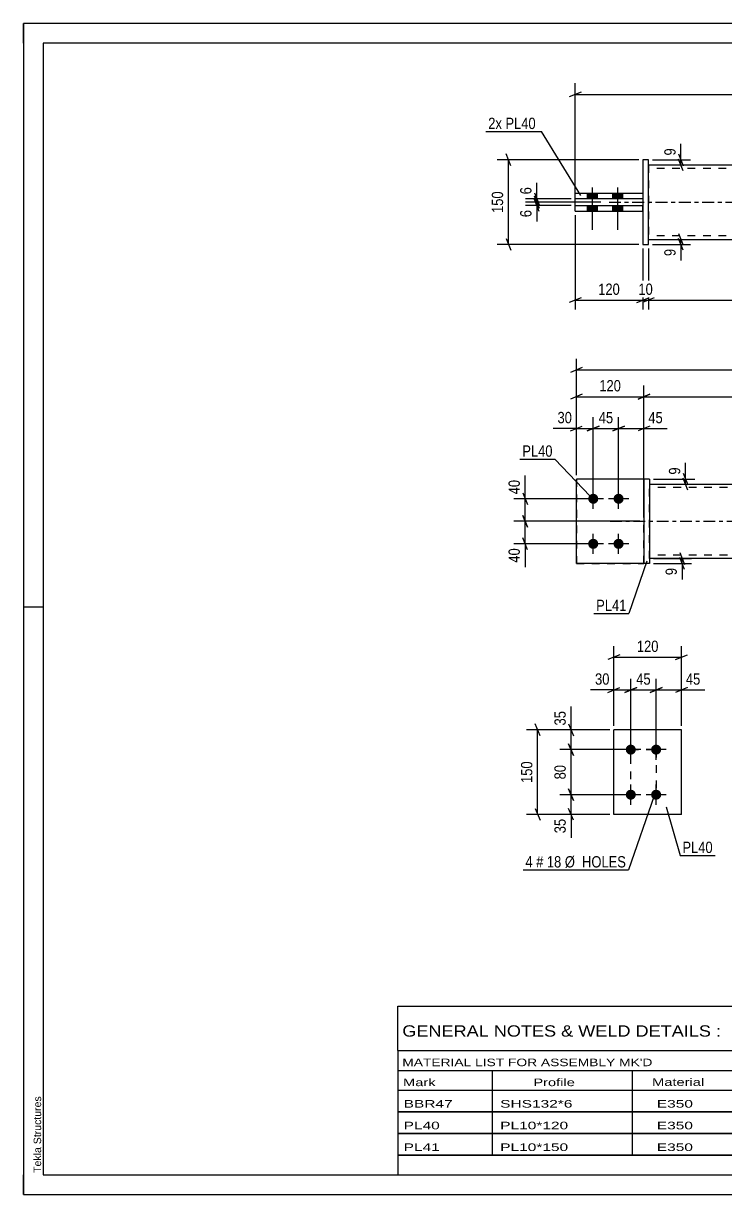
# Model space of a CAD drawing. Header units: millimetres. Extents: x 0 to 420, y 0 to 297.
# Drawn here: x 0 to 178.2, y 0 to 297 of the extents above; entities that cross this region are included whole.
import ezdxf

# ---------------------------------------------------------------- set-up
doc = ezdxf.new("R2010")
doc.units = ezdxf.units.MM
doc.linetypes.add('DXK_LINE_DOT2', pattern=[3.9198, 1.9599, -1.9599])
doc.linetypes.add('DXK_LINE_DOT3', pattern=[5.9187, 2.979, -0.9799, 0.9799, -0.9799])
doc.styles.add('Arial', font='ARIAL.TTF', dxfattribs={"height": 0.2})
doc.styles.add('Arial Narrow', font='ARIALN.TTF', dxfattribs={"height": 0.2})

# ---------------------------------------------------------------- blocks, each defined once
blk = doc.blocks.new('Unknown-581633379-1163')
at = {"color": 5, "linetype": 'Continuous'}
for p, q in [((420, 297), (0, 297)), ((0, 297), (0, 0)), ((0, 292), (0, 297)), ((415, 292), (5, 292)), ((5, 292), (5, 5)), ((5, 149), (0, 149)), ((0, 0), (0, 5)), ((5, 5), (415, 5)), ((0, 0), (420, 0))]:
    blk.add_line(p, q, dxfattribs=at)
at = {"color": 174, "linetype": 'Continuous', "style": 'Arial'}
blk.add_text('Tekla Structures', height=1.9102, rotation=90, dxfattribs=at).set_placement((4.5, 5.5))
blk = doc.blocks.new('Part-581633379-1810 - 1791')
at = {"color": 2, "linetype": 'Continuous'}
for p, q in [((158.9, 180.17), (284.48, 180.17)), ((284.48, 161.32), (158.9, 161.32))]:
    blk.add_line(p, q, dxfattribs=at)
at = {"color": 7, "linetype": 'DXK_LINE_DOT2'}
for p, q in [((158.9, 161.32), (158.9, 180.17)), ((284.48, 179.32), (158.9, 179.32)), ((284.48, 180.17), (284.48, 161.32)), ((284.48, 162.17), (158.9, 162.17))]:
    blk.add_line(p, q, dxfattribs=at)
at = {"color": 7, "linetype": 'DXK_LINE_DOT3'}
blk.add_line((148.9, 170.74), (294.48, 170.74), dxfattribs=at)
blk = doc.blocks.new('Bolt-581633379-1799 - 1791')
at = {"linetype": 'Continuous'}
for points in [[(144.61, 175.17, -1), (144.61, 177.74, -1)], [(151.04, 175.17, -1), (151.04, 177.74, -1)], [(144.61, 163.74, -1), (144.61, 166.32, -1)], [(151.04, 163.74, -1), (151.04, 166.32, -1)]]:
    blk.add_hatch(color=1, dxfattribs=at).paths.add_polyline_path(points)
at = {"color": 1, "linetype": 'Continuous'}
for p, q in [((144.61, 173.89), (144.61, 179.03)), ((151.04, 173.89), (151.04, 179.03)), ((147.18, 176.46), (142.04, 176.46)), ((153.61, 176.46), (148.47, 176.46)), ((144.61, 162.46), (144.61, 167.6)), ((151.04, 162.46), (151.04, 167.6)), ((147.18, 165.03), (142.04, 165.03)), ((153.61, 165.03), (148.47, 165.03))]:
    blk.add_line(p, q, dxfattribs=at)
blk = doc.blocks.new('Part-581633379-1820 - 1791')
at = {"color": 2, "linetype": 'Continuous'}
for p, q in [((158.9, 181.46), (157.47, 181.46)), ((157.47, 181.46), (157.47, 160.03)), ((158.9, 181.46), (158.9, 160.03)), ((158.9, 160.03), (157.47, 160.03))]:
    blk.add_line(p, q, dxfattribs=at)
blk = doc.blocks.new('Part-581633379-1825 - 1791')
at = {"color": 7, "linetype": 'DXK_LINE_DOT2'}
for p, q in [((157.47, 181.46), (140.32, 181.46)), ((140.32, 181.46), (140.32, 160.03)), ((157.47, 160.03), (157.47, 181.46)), ((140.32, 160.03), (157.47, 160.03))]:
    blk.add_line(p, q, dxfattribs=at)
blk = doc.blocks.new('Part-581633379-1830 - 1791')
at = {"color": 2, "linetype": 'Continuous'}
for p, q in [((157.47, 181.46), (140.32, 181.46)), ((140.32, 160.03), (140.32, 181.46)), ((157.47, 160.03), (140.32, 160.03))]:
    blk.add_line(p, q, dxfattribs=at)
at = {"color": 7, "linetype": 'DXK_LINE_DOT2'}
blk.add_line((157.47, 160.03), (157.47, 181.46), dxfattribs=at)
blk = doc.blocks.new('Part-581633379-2156 - 2128')
at = {"color": 2, "linetype": 'Continuous'}
for p, q in [((158.61, 261.1), (284.19, 261.1)), ((158.61, 242.24), (284.19, 242.24))]:
    blk.add_line(p, q, dxfattribs=at)
at = {"color": 7, "linetype": 'DXK_LINE_DOT2'}
for p, q in [((158.61, 261.1), (158.61, 242.24)), ((284.19, 260.24), (158.61, 260.24)), ((284.19, 261.1), (284.19, 242.24)), ((284.19, 243.1), (158.61, 243.1))]:
    blk.add_line(p, q, dxfattribs=at)
at = {"color": 7, "linetype": 'DXK_LINE_DOT3'}
blk.add_line((148.61, 251.67), (294.19, 251.67), dxfattribs=at)
blk = doc.blocks.new('Part-581633379-2140 - 2128')
at = {"color": 2, "linetype": 'Continuous'}
for p, q in [((158.61, 262.39), (157.18, 262.39)), ((157.18, 262.39), (157.18, 240.96)), ((158.61, 240.96), (158.61, 262.39)), ((157.18, 240.96), (158.61, 240.96))]:
    blk.add_line(p, q, dxfattribs=at)
blk = doc.blocks.new('Part-581633379-2150 - 2128')
at = {"color": 2, "linetype": 'Continuous'}
for p, q in [((140.04, 249.39), (140.04, 250.81)), ((140.04, 250.81), (157.18, 250.81)), ((157.18, 249.39), (157.18, 250.81)), ((140.04, 249.39), (157.18, 249.39))]:
    blk.add_line(p, q, dxfattribs=at)
blk = doc.blocks.new('Part-581633379-2145 - 2128')
at = {"color": 2, "linetype": 'Continuous'}
for p, q in [((140.04, 253.96), (157.18, 253.96)), ((140.04, 252.53), (140.04, 253.96)), ((157.18, 252.53), (140.04, 252.53)), ((157.18, 253.96), (157.18, 252.53))]:
    blk.add_line(p, q, dxfattribs=at)
blk = doc.blocks.new('Bolt-581633379-2158 - 2128')
at = {"linetype": 'Continuous'}
for points in [[(143.04, 252.53), (145.61, 252.53), (145.61, 253.96), (143.04, 253.96)], [(143.04, 252.53), (145.61, 252.53), (145.61, 253.96), (143.04, 253.96)], [(149.47, 252.53), (152.04, 252.53), (152.04, 253.96), (149.47, 253.96)], [(149.47, 252.53), (152.04, 252.53), (152.04, 253.96), (149.47, 253.96)], [(143.04, 249.39), (145.61, 249.39), (145.61, 250.81), (143.04, 250.81)], [(143.04, 249.39), (145.61, 249.39), (145.61, 250.81), (143.04, 250.81)], [(149.47, 249.39), (152.04, 249.39), (152.04, 250.81), (149.47, 250.81)], [(149.47, 249.39), (152.04, 249.39), (152.04, 250.81), (149.47, 250.81)]]:
    blk.add_hatch(color=1, dxfattribs=at).paths.add_polyline_path(points)
at = {"color": 1, "linetype": 'Continuous'}
for p, q in [((143.04, 253.96), (143.04, 252.53)), ((143.04, 253.96), (143.04, 252.53)), ((144.32, 255.39), (144.32, 244.67)), ((144.32, 255.39), (144.32, 244.67)), ((145.61, 253.96), (145.61, 252.53)), ((145.61, 253.96), (145.61, 252.53)), ((149.47, 253.96), (149.47, 252.53)), ((149.47, 253.96), (149.47, 252.53)), ((150.75, 255.39), (150.75, 244.67)), ((150.75, 255.39), (150.75, 244.67)), ((152.04, 253.96), (152.04, 252.53)), ((152.04, 253.96), (152.04, 252.53)), ((143.04, 250.81), (143.04, 249.39)), ((143.04, 250.81), (143.04, 249.39)), ((145.61, 250.81), (145.61, 249.39)), ((145.61, 250.81), (145.61, 249.39)), ((149.47, 250.81), (149.47, 249.39)), ((149.47, 250.81), (149.47, 249.39)), ((152.04, 250.81), (152.04, 249.39)), ((152.04, 250.81), (152.04, 249.39))]:
    blk.add_line(p, q, dxfattribs=at)
blk = doc.blocks.new('Bolt-581633379-1444 - 1410')
at = {"linetype": 'Continuous'}
for points in [[(154.14, 111.55, -1), (154.14, 114.12, -1)], [(160.57, 111.55, -1), (160.57, 114.12, -1)], [(154.14, 100.12, -1), (154.14, 102.69, -1)], [(160.57, 100.12, -1), (160.57, 102.69, -1)]]:
    blk.add_hatch(color=1, dxfattribs=at).paths.add_polyline_path(points)
at = {"color": 1, "linetype": 'Continuous'}
for p, q in [((154.14, 110.27), (154.14, 115.41)), ((160.57, 110.27), (160.57, 115.41)), ((156.71, 112.84), (151.57, 112.84)), ((163.14, 112.84), (158, 112.84)), ((154.14, 98.84), (154.14, 103.98)), ((160.57, 98.84), (160.57, 103.98)), ((156.71, 101.41), (151.57, 101.41)), ((163.14, 101.41), (158, 101.41))]:
    blk.add_line(p, q, dxfattribs=at)
blk = doc.blocks.new('Part-581633379-1459 - 1410')
at = {"color": 2, "linetype": 'Continuous'}
for p, q in [((167, 117.84), (149.85, 117.84)), ((149.85, 96.41), (149.85, 117.84)), ((167, 96.41), (167, 117.84)), ((167, 96.41), (149.85, 96.41))]:
    blk.add_line(p, q, dxfattribs=at)
blk = doc.blocks.new('Rectangle-581633379-1568 - 1410')
at = {"color": 1, "linetype": 'DXK_LINE_DOT2'}
blk.add_lwpolyline([(154.14, 112.84), (160.57, 112.84), (160.57, 101.41), (154.14, 101.41), (154.14, 112.84)], close=True, dxfattribs=at)
blk = doc.blocks.new('StraightDimension-581633379-1869 - 1791')
at = {"color": 7, "linetype": 'Continuous'}
for p, q in [((156.47, 170.74), (124.48, 170.74)), ((126.73, 172.24), (127.93, 169.24)), ((127.33, 165.03), (127.33, 170.74)), ((127.93, 163.53), (126.73, 166.53)), ((143.61, 165.03), (124.48, 165.03))]:
    blk.add_line(p, q, dxfattribs=at)
at = {"color": 0}
blk.add_wipeout([(126.58, 164.51), (122.38, 164.51), (122.38, 159.65), (126.58, 159.65)], dxfattribs=at)
at = {"color": 7, "linetype": 'Continuous'}
blk.add_line((127.33, 165.03), (127.33, 159.12), dxfattribs=at)
blk.add_line((127.33, 165.03), (127.33, 159.12), dxfattribs=at)
at = {"color": 3, "style": 'Arial Narrow'}
blk.add_text('40', height=2.863, rotation=90.0002, dxfattribs=at).set_placement((125.98, 160.25))
blk = doc.blocks.new('StraightDimension-581633379-2023 - 1791')
at = {"color": 7, "linetype": 'Continuous'}
for p, q in [((140.32, 182.46), (140.32, 211.96)), ((303.05, 182.46), (303.05, 211.96)), ((141.82, 209.71), (138.82, 208.51)), ((140.32, 209.11), (303.05, 209.11)), ((301.55, 208.51), (304.55, 209.71))]:
    blk.add_line(p, q, dxfattribs=at)
at = {"color": 0}
blk.add_wipeout([(225.94, 209.86), (225.94, 214.06), (217.43, 214.06), (217.43, 209.86)], dxfattribs=at)
at = {"color": 3, "style": 'Arial Narrow'}
blk.add_text('1139', height=2.863, dxfattribs=at).set_placement((218.03, 210.46))
blk = doc.blocks.new('StraightDimension-581633379-1988 - 1791')
at = {"color": 7, "linetype": 'Continuous'}
for p, q in [((140.32, 182.46), (140.32, 205.19)), ((157.47, 171.74), (157.47, 205.19)), ((141.82, 202.94), (138.82, 201.74)), ((140.32, 202.34), (157.47, 202.34)), ((155.97, 201.74), (158.97, 202.94))]:
    blk.add_line(p, q, dxfattribs=at)
at = {"color": 0}
blk.add_wipeout([(152.24, 203.09), (152.24, 207.29), (145.55, 207.29), (145.55, 203.09)], dxfattribs=at)
at = {"color": 3, "style": 'Arial Narrow'}
blk.add_text('120', height=2.863, dxfattribs=at).set_placement((146.15, 203.69))
blk = doc.blocks.new('StraightDimension-581633379-1924 - 1791')
at = {"color": 7, "linetype": 'Continuous'}
for p, q in [((144.61, 177.46), (144.61, 197.11)), ((151.04, 177.46), (151.04, 197.11)), ((143.11, 193.66), (146.11, 194.86)), ((144.61, 194.26), (151.04, 194.26)), ((152.54, 194.86), (149.54, 193.66))]:
    blk.add_line(p, q, dxfattribs=at)
at = {"color": 0}
blk.add_wipeout([(150.25, 195.01), (150.25, 199.21), (145.4, 199.21), (145.4, 195.01)], dxfattribs=at)
at = {"color": 3, "style": 'Arial Narrow'}
blk.add_text('45', height=2.863, dxfattribs=at).set_placement((146, 195.61))
blk = doc.blocks.new('StraightDimension-581633379-1860 - 1791')
at = {"color": 7, "linetype": 'Continuous'}
for p, q in [((159.9, 161.32), (169.57, 161.32)), ((166.57, 162.82), (167.77, 159.82)), ((167.77, 158.53), (166.57, 161.53)), ((167.17, 160.03), (167.17, 161.32)), ((159.9, 160.03), (169.57, 160.03))]:
    blk.add_line(p, q, dxfattribs=at)
at = {"color": 0}
blk.add_wipeout([(166.42, 159.51), (162.22, 159.51), (162.22, 156.48), (166.42, 156.48)], dxfattribs=at)
at = {"color": 7, "linetype": 'Continuous'}
blk.add_line((167.17, 160.03), (167.17, 155.95), dxfattribs=at)
blk.add_line((167.17, 160.03), (167.17, 155.95), dxfattribs=at)
at = {"color": 3, "style": 'Arial Narrow'}
blk.add_text('9', height=2.86, rotation=90.0002, dxfattribs=at).set_placement((165.82, 157.08))
blk = doc.blocks.new('StraightDimension-581633379-1878 - 1791')
at = {"color": 7, "linetype": 'Continuous'}
for p, q in [((143.61, 176.46), (124.48, 176.46)), ((126.73, 177.96), (127.93, 174.96)), ((127.33, 170.74), (127.33, 176.46)), ((156.47, 170.74), (124.48, 170.74)), ((127.93, 169.24), (126.73, 172.24))]:
    blk.add_line(p, q, dxfattribs=at)
at = {"color": 0}
blk.add_wipeout([(126.58, 181.84), (122.38, 181.84), (122.38, 176.98), (126.58, 176.98)], dxfattribs=at)
at = {"color": 7, "linetype": 'Continuous'}
blk.add_line((127.33, 176.46), (127.33, 182.37), dxfattribs=at)
blk.add_line((127.33, 176.46), (127.33, 182.37), dxfattribs=at)
at = {"color": 3, "style": 'Arial Narrow'}
blk.add_text('40', height=2.863, rotation=90.0002, dxfattribs=at).set_placement((125.98, 177.58))
blk = doc.blocks.new('StraightDimension-581633379-1908 - 1791')
at = {"color": 7, "linetype": 'Continuous'}
for p, q in [((151.04, 177.46), (151.04, 197.11)), ((157.47, 182.46), (157.47, 197.11)), ((149.54, 193.66), (152.54, 194.86)), ((151.04, 194.26), (157.47, 194.26)), ((158.97, 194.86), (155.97, 193.66))]:
    blk.add_line(p, q, dxfattribs=at)
at = {"color": 0}
blk.add_wipeout([(162.85, 195.01), (162.85, 199.21), (157.99, 199.21), (157.99, 195.01)], dxfattribs=at)
at = {"color": 7, "linetype": 'Continuous'}
blk.add_line((157.47, 194.26), (163.37, 194.26), dxfattribs=at)
blk.add_line((157.47, 194.26), (163.37, 194.26), dxfattribs=at)
at = {"color": 3, "style": 'Arial Narrow'}
blk.add_text('45', height=2.863, dxfattribs=at).set_placement((158.59, 195.61))
blk = doc.blocks.new('StraightDimension-581633379-1937 - 1791')
at = {"color": 7, "linetype": 'Continuous'}
for p, q in [((140.32, 182.46), (140.32, 197.11)), ((144.61, 177.46), (144.61, 197.11)), ((138.82, 193.66), (141.82, 194.86)), ((140.32, 194.26), (144.61, 194.26)), ((146.11, 194.86), (143.11, 193.66))]:
    blk.add_line(p, q, dxfattribs=at)
at = {"color": 0}
blk.add_wipeout([(139.8, 195.01), (139.8, 199.21), (134.94, 199.21), (134.94, 195.01)], dxfattribs=at)
at = {"color": 7, "linetype": 'Continuous'}
blk.add_line((140.32, 194.26), (134.42, 194.26), dxfattribs=at)
blk.add_line((140.32, 194.26), (134.42, 194.26), dxfattribs=at)
at = {"color": 3, "style": 'Arial Narrow'}
blk.add_text('30', height=2.863, dxfattribs=at).set_placement((135.54, 195.61))
blk = doc.blocks.new('StraightDimension-581633379-1973 - 1791')
at = {"color": 7, "linetype": 'Continuous'}
for p, q in [((157.47, 171.74), (157.47, 205.19)), ((285.91, 182.46), (285.91, 205.19)), ((158.97, 202.94), (155.97, 201.74)), ((157.47, 202.34), (285.91, 202.34)), ((284.41, 201.74), (287.41, 202.94))]:
    blk.add_line(p, q, dxfattribs=at)
at = {"color": 0}
blk.add_wipeout([(225.03, 203.09), (225.03, 207.29), (218.35, 207.29), (218.35, 203.09)], dxfattribs=at)
at = {"color": 3, "style": 'Arial Narrow'}
blk.add_text('899', height=2.863, dxfattribs=at).set_placement((218.95, 203.69))
blk = doc.blocks.new('StraightDimension-581633379-2089 - 1791')
at = {"color": 7, "linetype": 'Continuous'}
for p, q in [((159.9, 181.46), (170.43, 181.46)), ((167.43, 182.96), (168.63, 179.96)), ((168.63, 178.67), (167.43, 181.67)), ((168.03, 180.17), (168.03, 181.46)), ((159.9, 180.17), (170.43, 180.17))]:
    blk.add_line(p, q, dxfattribs=at)
at = {"color": 0}
blk.add_wipeout([(167.28, 185.01), (163.08, 185.01), (163.08, 181.98), (167.28, 181.98)], dxfattribs=at)
at = {"color": 7, "linetype": 'Continuous'}
blk.add_line((168.03, 181.46), (168.03, 185.54), dxfattribs=at)
blk.add_line((168.03, 181.46), (168.03, 185.54), dxfattribs=at)
at = {"color": 3, "style": 'Arial Narrow'}
blk.add_text('9', height=2.86, rotation=90.0002, dxfattribs=at).set_placement((166.68, 182.58))
blk = doc.blocks.new('StraightDimension-581633379-2214 - 2128')
at = {"color": 7, "linetype": 'Continuous'}
for p, q in [((159.61, 262.39), (169.25, 262.39)), ((166.25, 263.89), (167.45, 260.89)), ((167.45, 259.6), (166.25, 262.6)), ((166.85, 261.1), (166.85, 262.39)), ((159.61, 261.1), (169.25, 261.1))]:
    blk.add_line(p, q, dxfattribs=at)
at = {"color": 0}
blk.add_wipeout([(166.1, 265.94), (161.9, 265.94), (161.9, 262.91), (166.1, 262.91)], dxfattribs=at)
at = {"color": 7, "linetype": 'Continuous'}
blk.add_line((166.85, 262.39), (166.85, 266.46), dxfattribs=at)
blk.add_line((166.85, 262.39), (166.85, 266.46), dxfattribs=at)
at = {"color": 3, "style": 'Arial Narrow'}
blk.add_text('9', height=2.86, rotation=90.0002, dxfattribs=at).set_placement((165.5, 263.51))
blk = doc.blocks.new('StraightDimension-581633379-2273 - 2128')
at = {"color": 7, "linetype": 'Continuous'}
for p, q in [((158.61, 239.96), (158.61, 224.41)), ((284.19, 239.96), (284.19, 224.41)), ((160.11, 227.41), (157.11, 226.21)), ((158.61, 226.81), (284.19, 226.81)), ((282.69, 226.21), (285.69, 227.41))]:
    blk.add_line(p, q, dxfattribs=at)
at = {"color": 0}
blk.add_wipeout([(224.74, 227.56), (224.74, 231.76), (218.06, 231.76), (218.06, 227.56)], dxfattribs=at)
at = {"color": 3, "style": 'Arial Narrow'}
blk.add_text('879', height=2.863, dxfattribs=at).set_placement((218.66, 228.16))
blk = doc.blocks.new('StraightDimension-581633379-2162 - 2128')
at = {"color": 7, "linetype": 'Continuous'}
for p, q in [((139.04, 252.53), (127.43, 252.53)), ((129.68, 254.03), (130.88, 251.03)), ((130.88, 250.17), (129.68, 253.17)), ((130.28, 251.67), (130.28, 252.53)), ((146.54, 251.67), (127.43, 251.67))]:
    blk.add_line(p, q, dxfattribs=at)
at = {"color": 0}
blk.add_wipeout([(129.53, 256.08), (125.33, 256.08), (125.33, 253.05), (129.53, 253.05)], dxfattribs=at)
at = {"color": 7, "linetype": 'Continuous'}
blk.add_line((130.28, 252.53), (130.28, 256.61), dxfattribs=at)
blk.add_line((130.28, 252.53), (130.28, 256.61), dxfattribs=at)
at = {"color": 3, "style": 'Arial Narrow'}
blk.add_text('6', height=2.86, rotation=90.0002, dxfattribs=at).set_placement((128.93, 253.65))
blk = doc.blocks.new('StraightDimension-581633379-2174 - 2128')
at = {"color": 7, "linetype": 'Continuous'}
for p, q in [((129.68, 253.17), (130.88, 250.17)), ((146.54, 251.67), (127.43, 251.67)), ((139.04, 250.81), (127.43, 250.81)), ((130.88, 249.31), (129.68, 252.31)), ((130.28, 250.81), (130.28, 251.67))]:
    blk.add_line(p, q, dxfattribs=at)
at = {"color": 0}
blk.add_wipeout([(129.53, 250.29), (125.33, 250.29), (125.33, 247.26), (129.53, 247.26)], dxfattribs=at)
at = {"color": 7, "linetype": 'Continuous'}
blk.add_line((130.28, 250.81), (130.28, 246.74), dxfattribs=at)
blk.add_line((130.28, 250.81), (130.28, 246.74), dxfattribs=at)
at = {"color": 3, "style": 'Arial Narrow'}
blk.add_text('6', height=2.86, rotation=90.0002, dxfattribs=at).set_placement((128.93, 247.86))
blk = doc.blocks.new('StraightDimension-581633379-2254 - 2128')
at = {"color": 7, "linetype": 'Continuous'}
for p, q in [((140.04, 248.39), (140.04, 224.41)), ((157.18, 239.96), (157.18, 224.41)), ((141.54, 227.41), (138.54, 226.21)), ((140.04, 226.81), (157.18, 226.81)), ((155.68, 226.21), (158.68, 227.41))]:
    blk.add_line(p, q, dxfattribs=at)
at = {"color": 0}
blk.add_wipeout([(151.95, 227.56), (151.95, 231.76), (145.27, 231.76), (145.27, 227.56)], dxfattribs=at)
at = {"color": 3, "style": 'Arial Narrow'}
blk.add_text('120', height=2.863, dxfattribs=at).set_placement((145.87, 228.16))
blk = doc.blocks.new('StraightDimension-581633379-2264 - 2128')
at = {"color": 7, "linetype": 'Continuous'}
for p, q in [((157.18, 239.96), (157.18, 224.41)), ((158.61, 239.96), (158.61, 224.41)), ((155.68, 226.21), (158.68, 227.41)), ((160.11, 227.41), (157.11, 226.21)), ((157.18, 226.81), (158.61, 226.81))]:
    blk.add_line(p, q, dxfattribs=at)
at = {"color": 0}
blk.add_wipeout([(160.32, 227.56), (160.32, 231.76), (155.47, 231.76), (155.47, 227.56)], dxfattribs=at)
at = {"color": 3, "style": 'Arial Narrow'}
blk.add_text('10', height=2.863, dxfattribs=at).set_placement((156.07, 228.16))
blk = doc.blocks.new('StraightDimension-581633379-2282 - 2128')
at = {"color": 7, "linetype": 'Continuous'}
for p, q in [((141.54, 279.6), (138.54, 278.4)), ((140.04, 250.39), (140.04, 281.85)), ((301.27, 278.4), (304.27, 279.6)), ((302.77, 250.39), (302.77, 281.85)), ((140.04, 279), (302.77, 279))]:
    blk.add_line(p, q, dxfattribs=at)
at = {"color": 0}
blk.add_wipeout([(225.66, 279.75), (225.66, 283.95), (217.15, 283.95), (217.15, 279.75)], dxfattribs=at)
at = {"color": 3, "style": 'Arial Narrow'}
blk.add_text('1139', height=2.863, dxfattribs=at).set_placement((217.75, 280.35))
blk = doc.blocks.new('StraightDimension-581633379-2293 - 2128')
at = {"color": 7, "linetype": 'Continuous'}
for p, q in [((156.18, 262.39), (120.23, 262.39)), ((123.68, 260.89), (122.48, 263.89)), ((123.08, 240.96), (123.08, 262.39)), ((156.18, 240.96), (120.23, 240.96)), ((122.48, 242.46), (123.68, 239.46))]:
    blk.add_line(p, q, dxfattribs=at)
at = {"color": 0}
blk.add_wipeout([(122.33, 255.01), (118.13, 255.01), (118.13, 248.33), (122.33, 248.33)], dxfattribs=at)
at = {"color": 3, "style": 'Arial Narrow'}
blk.add_text('150', height=2.863, rotation=90.0002, dxfattribs=at).set_placement((121.73, 248.93))
blk = doc.blocks.new('StraightDimension-581633379-2304 - 2128')
at = {"color": 7, "linetype": 'Continuous'}
for p, q in [((166.25, 243.74), (167.45, 240.74)), ((159.61, 242.24), (169.25, 242.24)), ((159.61, 240.96), (169.25, 240.96)), ((167.45, 239.46), (166.25, 242.46)), ((166.85, 240.96), (166.85, 242.24))]:
    blk.add_line(p, q, dxfattribs=at)
at = {"color": 0}
blk.add_wipeout([(166.1, 240.43), (161.9, 240.43), (161.9, 237.4), (166.1, 237.4)], dxfattribs=at)
at = {"color": 7, "linetype": 'Continuous'}
blk.add_line((166.85, 240.96), (166.85, 236.88), dxfattribs=at)
blk.add_line((166.85, 240.96), (166.85, 236.88), dxfattribs=at)
at = {"color": 3, "style": 'Arial Narrow'}
blk.add_text('9', height=2.86, rotation=90.0002, dxfattribs=at).set_placement((165.5, 238))
blk = doc.blocks.new('StraightDimension-581633379-1474 - 1410')
at = {"color": 7, "linetype": 'Continuous'}
for p, q in [((138.37, 114.34), (139.57, 111.34)), ((153.14, 112.84), (136.12, 112.84)), ((138.97, 101.41), (138.97, 112.84)), ((153.14, 101.41), (136.12, 101.41)), ((139.57, 99.91), (138.37, 102.91))]:
    blk.add_line(p, q, dxfattribs=at)
at = {"color": 0}
blk.add_wipeout([(138.22, 109.55), (134.02, 109.55), (134.02, 104.69), (138.22, 104.69)], dxfattribs=at)
at = {"color": 3, "style": 'Arial Narrow'}
blk.add_text('80', height=2.863, rotation=90.0002, dxfattribs=at).set_placement((137.62, 105.29))
blk = doc.blocks.new('StraightDimension-581633379-1484 - 1410')
at = {"color": 7, "linetype": 'Continuous'}
for p, q in [((138.37, 119.34), (139.57, 116.34)), ((148.85, 117.84), (136.12, 117.84)), ((138.97, 112.84), (138.97, 117.84)), ((139.57, 111.34), (138.37, 114.34)), ((153.14, 112.84), (136.12, 112.84))]:
    blk.add_line(p, q, dxfattribs=at)
at = {"color": 0}
blk.add_wipeout([(138.22, 123.22), (134.02, 123.22), (134.02, 118.36), (138.22, 118.36)], dxfattribs=at)
at = {"color": 7, "linetype": 'Continuous'}
blk.add_line((138.97, 117.84), (138.97, 123.74), dxfattribs=at)
blk.add_line((138.97, 117.84), (138.97, 123.74), dxfattribs=at)
at = {"color": 3, "style": 'Arial Narrow'}
blk.add_text('35', height=2.863, rotation=90.0002, dxfattribs=at).set_placement((137.62, 118.96))
blk = doc.blocks.new('StraightDimension-581633379-1461 - 1410')
at = {"color": 7, "linetype": 'Continuous'}
for p, q in [((153.14, 101.41), (136.12, 101.41)), ((138.37, 102.91), (139.57, 99.91)), ((138.97, 96.41), (138.97, 101.41)), ((148.85, 96.41), (136.12, 96.41)), ((139.57, 94.91), (138.37, 97.91))]:
    blk.add_line(p, q, dxfattribs=at)
at = {"color": 0}
blk.add_wipeout([(138.22, 95.88), (134.02, 95.88), (134.02, 91.03), (138.22, 91.03)], dxfattribs=at)
at = {"color": 7, "linetype": 'Continuous'}
blk.add_line((138.97, 96.41), (138.97, 90.5), dxfattribs=at)
blk.add_line((138.97, 96.41), (138.97, 90.5), dxfattribs=at)
at = {"color": 3, "style": 'Arial Narrow'}
blk.add_text('35', height=2.863, rotation=90.0002, dxfattribs=at).set_placement((137.62, 91.63))
blk = doc.blocks.new('StraightDimension-581633379-1498 - 1410')
at = {"color": 7, "linetype": 'Continuous'}
for p, q in [((131.1, 116.34), (129.9, 119.34)), ((148.85, 117.84), (127.65, 117.84)), ((130.5, 96.41), (130.5, 117.84)), ((148.85, 96.41), (127.65, 96.41)), ((129.9, 97.91), (131.1, 94.91))]:
    blk.add_line(p, q, dxfattribs=at)
at = {"color": 0}
blk.add_wipeout([(129.75, 110.47), (125.55, 110.47), (125.55, 103.78), (129.75, 103.78)], dxfattribs=at)
at = {"color": 3, "style": 'Arial Narrow'}
blk.add_text('150', height=2.863, rotation=90.0002, dxfattribs=at).set_placement((129.15, 104.38))
blk = doc.blocks.new('StraightDimension-581633379-1515 - 1410')
at = {"color": 7, "linetype": 'Continuous'}
for p, q in [((149.85, 118.84), (149.85, 130.81)), ((154.14, 113.84), (154.14, 130.81)), ((148.35, 127.36), (151.35, 128.56)), ((149.85, 127.96), (154.14, 127.96)), ((155.64, 128.56), (152.64, 127.36))]:
    blk.add_line(p, q, dxfattribs=at)
at = {"color": 0}
blk.add_wipeout([(149.33, 128.71), (149.33, 132.91), (144.47, 132.91), (144.47, 128.71)], dxfattribs=at)
at = {"color": 7, "linetype": 'Continuous'}
blk.add_line((149.85, 127.96), (143.95, 127.96), dxfattribs=at)
blk.add_line((149.85, 127.96), (143.95, 127.96), dxfattribs=at)
at = {"color": 3, "style": 'Arial Narrow'}
blk.add_text('30', height=2.863, dxfattribs=at).set_placement((145.07, 129.31))
blk = doc.blocks.new('StraightDimension-581633379-1528 - 1410')
at = {"color": 7, "linetype": 'Continuous'}
for p, q in [((154.14, 113.84), (154.14, 130.81)), ((160.57, 113.84), (160.57, 130.81)), ((152.64, 127.36), (155.64, 128.56)), ((154.14, 127.96), (160.57, 127.96)), ((162.07, 128.56), (159.07, 127.36))]:
    blk.add_line(p, q, dxfattribs=at)
at = {"color": 0}
blk.add_wipeout([(159.78, 128.71), (159.78, 132.91), (154.92, 132.91), (154.92, 128.71)], dxfattribs=at)
at = {"color": 3, "style": 'Arial Narrow'}
blk.add_text('45', height=2.863, dxfattribs=at).set_placement((155.52, 129.31))
blk = doc.blocks.new('StraightDimension-581633379-1538 - 1410')
at = {"color": 7, "linetype": 'Continuous'}
for p, q in [((160.57, 113.84), (160.57, 130.81)), ((167, 118.84), (167, 130.81)), ((159.07, 127.36), (162.07, 128.56)), ((160.57, 127.96), (167, 127.96)), ((168.5, 128.56), (165.5, 127.36))]:
    blk.add_line(p, q, dxfattribs=at)
at = {"color": 0}
blk.add_wipeout([(172.38, 128.71), (172.38, 132.91), (167.52, 132.91), (167.52, 128.71)], dxfattribs=at)
at = {"color": 7, "linetype": 'Continuous'}
blk.add_line((167, 127.96), (172.9, 127.96), dxfattribs=at)
blk.add_line((167, 127.96), (172.9, 127.96), dxfattribs=at)
at = {"color": 3, "style": 'Arial Narrow'}
blk.add_text('45', height=2.863, dxfattribs=at).set_placement((168.12, 129.31))
blk = doc.blocks.new('StraightDimension-581633379-1552 - 1410')
at = {"color": 7, "linetype": 'Continuous'}
for p, q in [((151.35, 136.86), (148.35, 135.66)), ((149.85, 118.84), (149.85, 139.11)), ((165.5, 135.66), (168.5, 136.86)), ((167, 118.84), (167, 139.11)), ((149.85, 136.26), (167, 136.26))]:
    blk.add_line(p, q, dxfattribs=at)
at = {"color": 0}
blk.add_wipeout([(161.77, 137.01), (161.77, 141.21), (155.08, 141.21), (155.08, 137.01)], dxfattribs=at)
at = {"color": 3, "style": 'Arial Narrow'}
blk.add_text('120', height=2.863, dxfattribs=at).set_placement((155.68, 137.61))
blk = doc.blocks.new('Unknown-581633379-3409')
at = {"color": 7, "linetype": 'Continuous'}
for p, q in [((95, 47.75), (255, 47.75)), ((95, 36.5), (95, 47.75)), ((255, 47.75), (255, 36.5)), ((95, 36.5), (255, 36.5)), ((95, 36.5), (95, 31.5)), ((255, 36.5), (255, 31.5)), ((95, 31.5), (255, 31.5)), ((95, 31.5), (95, 26.5)), ((119, 31.5), (119, 26.5)), ((154.5, 31.5), (154.5, 26.5)), ((180.5, 31.5), (180.5, 26.5)), ((193.5, 31.5), (193.5, 26.5)), ((211, 31.5), (211, 26.5)), ((233, 31.5), (233, 26.5)), ((255, 31.5), (255, 26.5)), ((95, 26.5), (255, 26.5)), ((95, 26.45), (95, 21.05)), ((95, 26.45), (255, 26.45)), ((119, 26.5), (119, 21)), ((154.5, 26.5), (154.5, 21)), ((180.5, 26.5), (180.5, 21)), ((193.5, 26.5), (193.5, 21)), ((211, 26.5), (211, 21)), ((233, 26.5), (233, 21)), ((255, 26.45), (255, 21.05)), ((95, 21.05), (255, 21.05)), ((95, 20.95), (95, 15.55)), ((95, 20.95), (255, 20.95)), ((119, 21), (119, 15.5)), ((154.5, 21), (154.5, 15.5)), ((180.5, 21), (180.5, 15.5)), ((193.5, 21), (193.5, 15.5)), ((211, 21), (211, 15.5)), ((233, 21), (233, 15.5)), ((255, 20.95), (255, 15.55)), ((95, 15.55), (255, 15.55)), ((95, 15.45), (95, 10.05)), ((95, 15.45), (255, 15.45)), ((119, 15.5), (119, 10)), ((154.5, 15.5), (154.5, 10)), ((180.5, 15.5), (180.5, 10)), ((193.5, 15.5), (193.5, 10)), ((211, 15.5), (211, 10)), ((233, 15.5), (233, 10)), ((255, 15.45), (255, 10.05)), ((95, 10.05), (255, 10.05)), ((95, 10), (255, 10)), ((95, 10), (95, 5)), ((211, 10), (211, 5)), ((233, 10), (233, 5)), ((255, 10), (255, 5)), ((95, 5), (255, 5))]:
    blk.add_line(p, q, dxfattribs=at)
at = {"color": 7, "style": 'Arial Narrow'}
for s, height, width, p in [('GENERAL NOTES & WELD DETAILS :', 2.8633, 1.4, (96.15, 40.06)), ('REFER TYP DRAWING TYP-01', 1.9089, 1.6, (179.7, 40.16)), ("MATERIAL LIST FOR ASSEMBLY MK'D", 1.9089, 1.6, (96.15, 32.56)), ('BBR47', 1.909, 1.794707, (188.57, 32.47)), ('1', 1.91, 1.794707, (217.08, 32.56)), ('No. Required', 1.9089, 1.6, (226.41, 32.56)), ('Mark', 1.909, 1.7, (96.34, 27.5)), ('Profile', 1.909, 1.7, (129.41, 27.5)), ('Material', 1.909, 1.7, (159.54, 27.56)), ('No.', 1.909, 1.7, (184.5, 27.56)), ('Length', 1.909, 1.7, (195, 27.56)), ('Area', 1.909, 1.7, (217.5, 27.56)), ('Weight', 1.909, 1.7, (237, 27.56))]:
    blk.add_text(s, height=height, dxfattribs=dict(at, width=width)).set_placement(p)
at = {"color": 7, "linetype": 'Continuous', "style": 'Arial Narrow'}
for s, height, width, p in [('BBR47', 1.909, 1.794707, (96.5, 22.06)), ('SHS132*6', 1.909, 1.794707, (121, 22.06)), ('E350', 1.909, 1.794707, (160.74, 22.06)), ('1', 1.91, 1.794707, (184.86, 22.06)), ('879', 1.909, 1.794707, (199.77, 22.06)), ('0.5', 1.909, 1.794707, (221.32, 22.06)), ('20.9', 1.909, 1.794707, (240.14, 22.06)), ('PL40', 1.909, 1.794707, (96.5, 16.56)), ('PL10*120', 1.909, 1.794707, (121, 16.56)), ('E350', 1.909, 1.794707, (160.74, 16.56)), ('4', 1.91, 1.794707, (184.86, 16.56)), ('150', 1.909, 1.794707, (199.77, 16.56)), ('0.0', 1.909, 1.794707, (221.32, 16.56)), ('5.7', 1.909, 1.794707, (242.33, 16.56)), ('PL41', 1.909, 1.794707, (96.5, 11.06)), ('PL10*150', 1.909, 1.794707, (121, 11.06)), ('E350', 1.909, 1.794707, (160.74, 11.06)), ('2', 1.91, 1.794707, (184.86, 11.06)), ('150', 1.909, 1.794707, (199.77, 11.06)), ('0.1', 1.909, 1.794707, (221.32, 11.06)), ('3.5', 1.909, 1.794707, (242.33, 11.06)), ('Total', 1.909, 1.7, (197.33, 6.5)), ('0.7', 1.909, 1.794707, (220.83, 6.5)), ('30.1', 1.909, 1.794707, (240.14, 6.5))]:
    blk.add_text(s, height=height, dxfattribs=dict(at, width=width)).set_placement(p)
blk = doc.blocks.new('Mark-581633379-1816 - 1791')
at = {"color": 0}
blk.add_wipeout([(153.04, 147.98), (153.04, 150.98), (145.36, 150.98), (145.36, 147.98)], dxfattribs=at)
blk.add_wipeout([(153.04, 147.98), (153.04, 150.98), (145.36, 150.98), (145.36, 147.98)], dxfattribs=at)
at = {"color": 30, "linetype": 'Continuous'}
for p in [(158.23, 160.65), (144.76, 147.38)]:
    blk.add_line(p, (153.64, 147.38), dxfattribs=at)
at = {"color": 3, "style": 'Arial Narrow'}
blk.add_text('PL41', height=2.863, dxfattribs=at).set_placement((145.36, 147.98))
blk = doc.blocks.new('Mark-581633379-3307 - 1791')
at = {"color": 0}
blk.add_wipeout([(134.28, 187.12), (134.28, 190.12), (126.61, 190.12), (126.61, 187.12)], dxfattribs=at)
blk.add_wipeout([(134.28, 187.12), (134.28, 190.12), (126.61, 190.12), (126.61, 187.12)], dxfattribs=at)
at = {"color": 30, "linetype": 'Continuous'}
for p in [(126.01, 186.52), (143.8, 177.13)]:
    blk.add_line(p, (134.88, 186.52), dxfattribs=at)
at = {"color": 3, "style": 'Arial Narrow'}
blk.add_text('PL40', height=2.863, dxfattribs=at).set_placement((126.61, 187.12))
blk = doc.blocks.new('MarkSet-581633379-2335 - 2128')
at = {"color": 30, "linetype": 'Continuous'}
blk.add_line((141.42, 253.33), (131.51, 269.62), dxfattribs=at)
at = {"color": 0}
blk.add_wipeout([(121.43, 270.22), (121.43, 273.22), (117.96, 273.22), (117.96, 270.22)], dxfattribs=at)
blk.add_wipeout([(121.43, 270.22), (121.43, 273.22), (117.96, 273.22), (117.96, 270.22)], dxfattribs=at)
blk.add_wipeout([(130.01, 270.22), (130.01, 273.22), (122.33, 273.22), (122.33, 270.22)], dxfattribs=at)
blk.add_wipeout([(130.01, 270.22), (130.01, 273.22), (122.33, 273.22), (122.33, 270.22)], dxfattribs=at)
at = {"color": 30, "linetype": 'Continuous'}
blk.add_line((117.36, 269.62), (131.51, 269.62), dxfattribs=at)
at = {"color": 3, "style": 'Arial Narrow'}
for s, p in [('2x', (117.96, 270.22)), ('PL40', (122.33, 270.22))]:
    blk.add_text(s, height=2.863, dxfattribs=at).set_placement(p)
blk = doc.blocks.new('Mark-581633379-1440 - 1410')
at = {"color": 0}
blk.add_wipeout([(129.22, 82.96), (129.22, 85.96), (127.39, 85.96), (127.39, 82.96)], dxfattribs=at)
blk.add_wipeout([(129.22, 82.96), (129.22, 85.96), (127.39, 85.96), (127.39, 82.96)], dxfattribs=at)
blk.add_wipeout([(131.94, 82.96), (131.94, 85.96), (130.12, 85.96), (130.12, 82.96)], dxfattribs=at)
blk.add_wipeout([(131.94, 82.96), (131.94, 85.96), (130.12, 85.96), (130.12, 82.96)], dxfattribs=at)
at = {"color": 3, "style": 'Arial Narrow'}
blk.add_text('4', height=2.86, dxfattribs=at).set_placement((127.39, 82.96))
at = {"color": 0}
blk.add_wipeout([(136.5, 82.96), (136.5, 85.96), (132.84, 85.96), (132.84, 82.96)], dxfattribs=at)
blk.add_wipeout([(136.5, 82.96), (136.5, 85.96), (132.84, 85.96), (132.84, 82.96)], dxfattribs=at)
at = {"color": 3, "style": 'Arial Narrow'}
blk.add_text('#', height=2.86, dxfattribs=at).set_placement((130.12, 82.96))
at = {"color": 0}
blk.add_wipeout([(152.93, 82.96), (152.93, 85.96), (137.4, 85.96), (137.4, 82.96)], dxfattribs=at)
blk.add_wipeout([(152.93, 82.96), (152.93, 85.96), (137.4, 85.96), (137.4, 82.96)], dxfattribs=at)
at = {"color": 7, "linetype": 'Continuous'}
for p in [(160.03, 101.09), (126.79, 82.36)]:
    blk.add_line(p, (153.53, 82.36), dxfattribs=at)
at = {"color": 3, "style": 'Arial Narrow'}
for s, p in [('18', (132.84, 82.96)), ('Ø  HOLES', (137.4, 82.96))]:
    blk.add_text(s, height=2.863, dxfattribs=at).set_placement(p)
blk = doc.blocks.new('Mark-581633379-1455 - 1410')
at = {"color": 0}
blk.add_wipeout([(174.93, 86.63), (174.93, 89.63), (167.25, 89.63), (167.25, 86.63)], dxfattribs=at)
blk.add_wipeout([(174.93, 86.63), (174.93, 89.63), (167.25, 89.63), (167.25, 86.63)], dxfattribs=at)
at = {"color": 30, "linetype": 'Continuous'}
for p, q in [((163.11, 98.33), (166.65, 86.03)), ((166.65, 86.03), (175.53, 86.03))]:
    blk.add_line(p, q, dxfattribs=at)
at = {"color": 3, "style": 'Arial Narrow'}
blk.add_text('PL40', height=2.863, dxfattribs=at).set_placement((167.25, 86.63))

msp = doc.modelspace()

# ---------------------------------------------------------------- block references
for name in ['Unknown-581633379-1163', 'Part-581633379-2140 - 2128', 'Part-581633379-2156 - 2128', 'Part-581633379-2145 - 2128', 'Bolt-581633379-2158 - 2128', 'Part-581633379-2150 - 2128', 'Part-581633379-1825 - 1791', 'Part-581633379-1830 - 1791', 'Part-581633379-1820 - 1791', 'Bolt-581633379-1799 - 1791', 'Part-581633379-1810 - 1791', 'Part-581633379-1459 - 1410', 'Bolt-581633379-1444 - 1410', 'Rectangle-581633379-1568 - 1410', 'Unknown-581633379-3409']:
    msp.add_blockref(name, (0, 0))

# ---------------------------------------------------------------- next in the draw order: block references
for name in ['StraightDimension-581633379-2214 - 2128', 'StraightDimension-581633379-2162 - 2128', 'StraightDimension-581633379-2273 - 2128', 'StraightDimension-581633379-2023 - 1791', 'StraightDimension-581633379-1869 - 1791', 'StraightDimension-581633379-1860 - 1791', 'StraightDimension-581633379-1474 - 1410', 'Mark-581633379-1455 - 1410']:
    msp.add_blockref(name, (0, 0))

# ---------------------------------------------------------------- next in the draw order: block references
for name in ['StraightDimension-581633379-2174 - 2128', 'StraightDimension-581633379-1988 - 1791', 'Mark-581633379-1816 - 1791', 'StraightDimension-581633379-1484 - 1410', 'StraightDimension-581633379-1461 - 1410']:
    msp.add_blockref(name, (0, 0))

# ---------------------------------------------------------------- next in the draw order: block references
for name in ['StraightDimension-581633379-2282 - 2128', 'StraightDimension-581633379-2254 - 2128', 'StraightDimension-581633379-1924 - 1791', 'StraightDimension-581633379-1498 - 1410']:
    msp.add_blockref(name, (0, 0))

# ---------------------------------------------------------------- next in the draw order: block references
for name in ['StraightDimension-581633379-2264 - 2128', 'StraightDimension-581633379-1878 - 1791', 'StraightDimension-581633379-1515 - 1410', 'Mark-581633379-1440 - 1410']:
    msp.add_blockref(name, (0, 0))

# ---------------------------------------------------------------- next in the draw order: block references
for name in ['StraightDimension-581633379-2293 - 2128', 'StraightDimension-581633379-2304 - 2128', 'StraightDimension-581633379-1937 - 1791', 'StraightDimension-581633379-1908 - 1791', 'StraightDimension-581633379-1528 - 1410']:
    msp.add_blockref(name, (0, 0))

# ---------------------------------------------------------------- next in the draw order: block references
for name in ['MarkSet-581633379-2335 - 2128', 'StraightDimension-581633379-1973 - 1791', 'Mark-581633379-3307 - 1791', 'StraightDimension-581633379-1538 - 1410']:
    msp.add_blockref(name, (0, 0))

# ---------------------------------------------------------------- next in the draw order: block references
for name in ['StraightDimension-581633379-2089 - 1791', 'StraightDimension-581633379-1552 - 1410']:
    msp.add_blockref(name, (0, 0))

doc.saveas('drawing.dxf')
